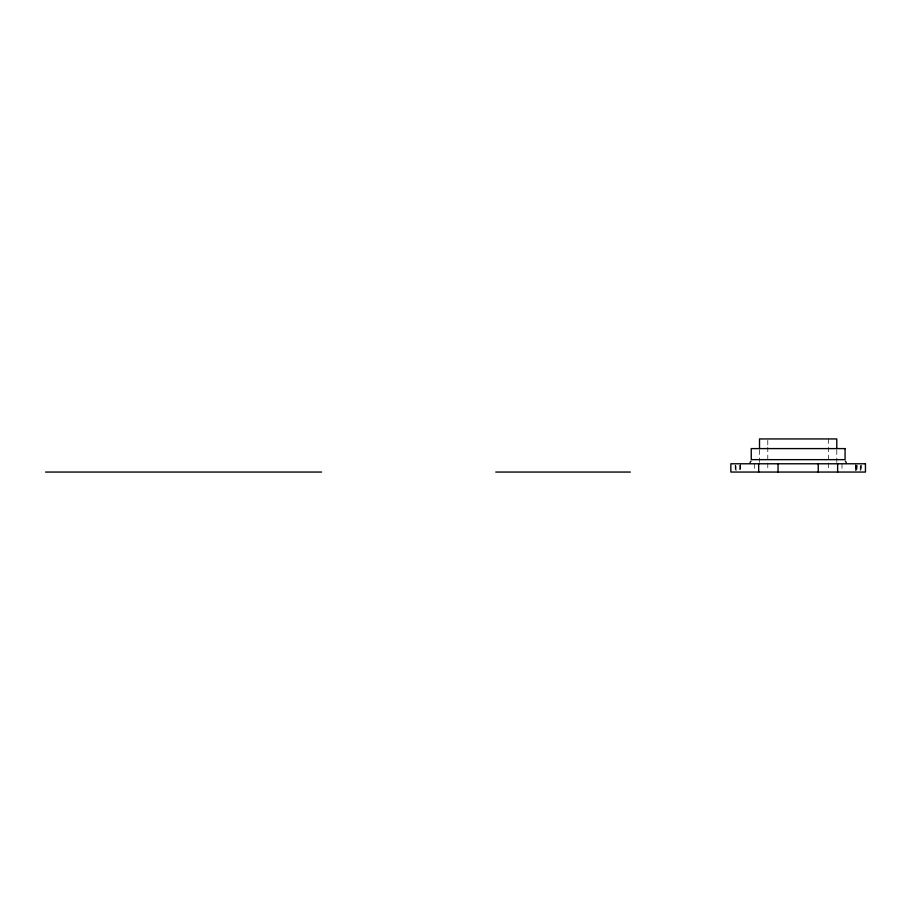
<?xml version="1.0" encoding="UTF-8"?>
<svg xmlns="http://www.w3.org/2000/svg" width="911" height="911" viewBox="0 0 911 911"><rect width="100%" height="100%" fill="white"/><g stroke="black" fill="none" stroke-linecap="round" stroke-linejoin="round"><path stroke-width="0.68" stroke-dasharray="4.55 3.42" d="M736.042 470.68L736.042 465.157M860.246 470.68L860.246 465.157M855.793 463.779L855.793 470.68M841.992 463.779L841.992 470.68M836.788 449.977L836.788 462.401M828.509 438.943L828.509 445.843M828.509 447.221L828.509 470.68M767.791 440.32L767.791 445.843M767.791 447.221L767.791 470.68M759.512 449.977L759.512 462.401M754.308 463.779L754.308 470.68M740.506 463.779L740.506 470.68M739.39 465.157L739.39 470.68M735.268 465.157L735.268 470.68L735.268 465.157M856.909 465.157L856.909 470.68L856.909 465.157M861.032 465.157L861.032 470.68L861.032 465.157M740.381 465.157L740.381 470.68L740.392 465.157M855.93 467.924L855.919 470.68L855.907 465.157L855.93 467.924"/><path stroke-width="1.37" d="M758.669 472.057L758.669 463.779M837.63 472.057L837.63 463.779M750.015 462.572L750.937 461.16M45.55 472.057L321.56 472.057M495.755 472.057L630.355 472.057M845.362 461.16L846.285 462.572M836.788 448.599L836.788 438.943L759.512 438.943L759.512 448.599M818.237 463.779L818.237 472.057M778.062 463.779L778.062 472.057M845.066 448.599L751.222 448.599L751.268 459.645L845.066 459.645L845.066 448.599M865.45 463.779L730.85 463.779L730.85 472.057L865.45 472.057L865.45 463.779"/></g></svg>
